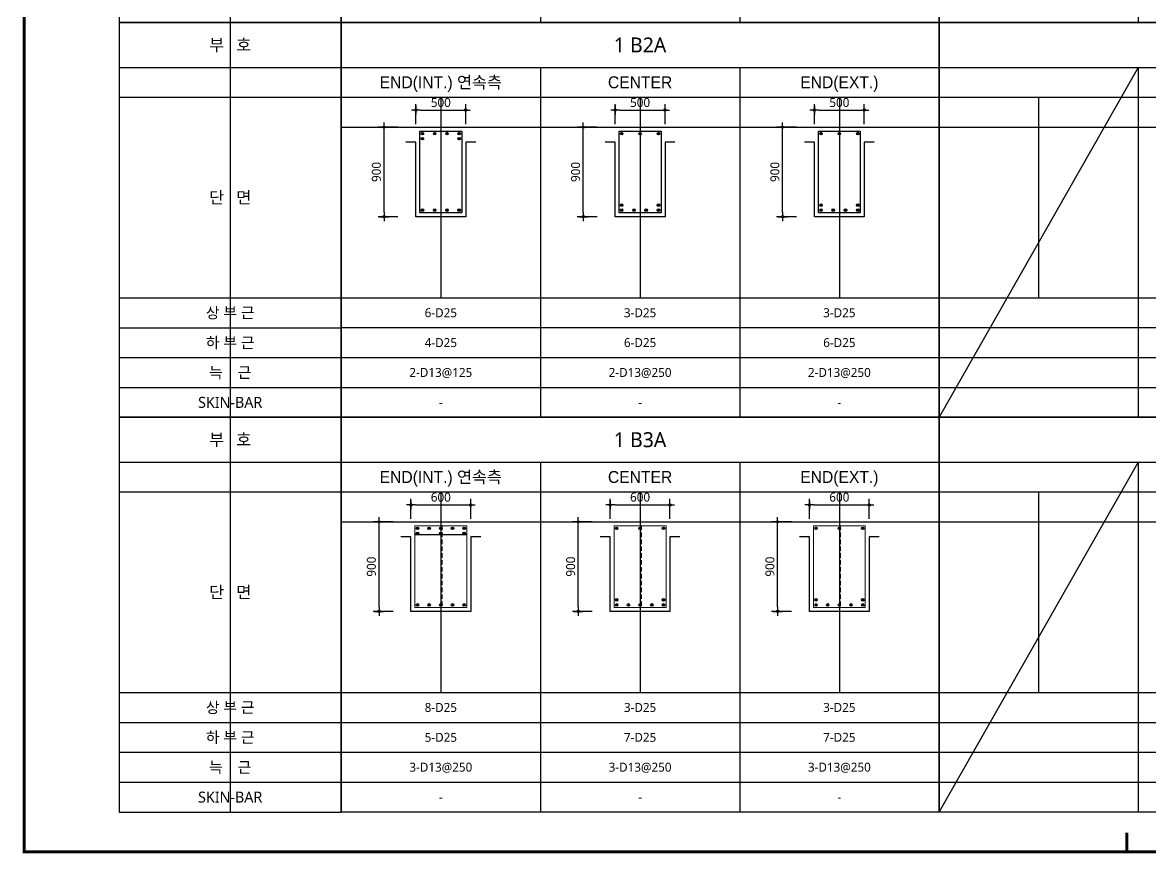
# Model space of a CAD drawing. Header units: millimetres. Extents: x 0 to 252030, y -124740 to 196020.
# Drawn here: x 25755 to 37075, y 107265 to 115610 of the extents above; entities that cross this region are included whole.
import ezdxf
from ezdxf.enums import TextEntityAlignment as Align

# ---------------------------------------------------------------- set-up
doc = ezdxf.new("R2010")
doc.units = ezdxf.units.MM
doc.header["$LTSCALE"] = 30
doc.linetypes.add('HID', pattern=[2.3, 1.5, -0.8])
doc.layers.get('DEFPOINTS').update_dxf_attribs({"color": 142})
for name, color, linetype in [('0-SEC1', 3, 'Continuous'), ('CON', 2, 'Continuous'), ('DIM', 7, 'Continuous'), ('ETC', 7, 'Continuous'), ('S-철근', 3, 'Continuous'), ('SHEET', 7, 'Continuous'), ('TXT', 3, 'Continuous'), ('XR-FORM_(도룡동)$0$Sheet', 7, 'Continuous')]:
    doc.layers.add(name, color=color, linetype=linetype)
doc.layers.add('Stirrup', color=1, linetype='Continuous', lineweight=0)
doc.layers.add('TieBar', color=7, linetype='HID', lineweight=0)
doc.styles.get("Standard").update_dxf_attribs({"font": 'malgun.ttf'})
doc.styles.add('돋움', font='Dotum.ttf')
doc.styles.add('맑은 고딕', font='malgun.ttf')
doc.dimstyles.new('30NDIM', dxfattribs={"dimscale": 50, "dimtxt": 3, "dimasz": 1.5, "dimexe": 2, "dimexo": 6, "dimgap": 1, "dimtad": 1, "dimdec": 0, "dimrnd": 0.25, "dimzin": 0, "dimdsep": 46, "dimtxsty": 'Standard', "dimblk": 'Z_DOT', "dimcen": 5, "dimclrd": 256, "dimclre": 256, "dimclrt": 3, "dimadec": 0, "dimazin": 0, "dimtm": 1e-09, "dimtfac": 1, "dimtdec": 0, "dimtix": 1, "dimtmove": 2, "dimatfit": 1, "dimldrblk": 'Z_DOT', "dimfxl": 1, "dimtolj": 1, "dimtzin": 0, "dimarcsym": 0})

# ---------------------------------------------------------------- blocks, each defined once
blk = doc.blocks.new('XR-FORM_(도룡동)$0$S')
at = {"layer": 'XR-FORM_(도룡동)$0$Sheet', "const_width": 100}
blk.add_lwpolyline([(1850, 57950), (82250, 57950), (82250, 1200), (1850, 1200)], close=True, dxfattribs=at)
at = {"layer": 'XR-FORM_(도룡동)$0$Sheet', "linetype": 'Continuous', "const_width": 100}
blk.add_lwpolyline([(38745, 1846), (38745, 1200)], dxfattribs=at)
blk = doc.blocks.new('XR-FORM_(도룡동)', base_point=(101.33, -56114.51))
at = {"xscale": 0.005, "yscale": 0.005, "zscale": 0.005}
blk.add_blockref('XR-FORM_(도룡동)$0$S', (-0.25, 0), dxfattribs=at)
blk = doc.blocks.new('*U160')
at = {"layer": 'DEFPOINTS'}
for p, q in [((-1114, 5286), (-1114, 1321)), ((-2229, 4536), (0, 4536))]:
    blk.add_line(p, q, dxfattribs=at)
at = {"layer": 'SHEET'}
blk.add_line((-2229, 4836), (0, 4836), dxfattribs=at)
at = {"layer": 'SHEET', "color": 6}
for p, q in [((-2229, 2521), (0, 2521)), ((-2229, 2221), (0, 2221)), ((-2229, 1921), (0, 1921)), ((-2229, 1621), (0, 1621))]:
    blk.add_line(p, q, dxfattribs=at)
at = {"layer": 'SHEET'}
blk.add_lwpolyline([(0, 5286), (-2229, 5286), (-2229, 1321), (0, 1321)], close=True, dxfattribs=at)
at = {"layer": 'TXT', "style": '맑은 고딕'}
for s, height, p in [('부   호', 120, (-1114, 5061)), ('단   면', 120, (-1114, 3529)), ('상 부 근', 110, (-1114, 2371)), ('하 부 근', 110, (-1114, 2071)), ('늑    근', 110, (-1114, 1771)), ('SKIN-BAR', 110, (-1114, 1471))]:
    blk.add_text(s, height=height, dxfattribs=at).set_placement(p, align=Align.MIDDLE_CENTER)
blk = doc.blocks.new('4등분')
at = {"layer": 'DEFPOINTS'}
for p, q in [((1000, 3214), (1000, 1200)), ((3000, 3214), (3000, 1200)), ((5000, 3214), (5000, 1200)), ((0, 2914), (6000, 2914))]:
    blk.add_line(p, q, dxfattribs=at)
at = {"layer": 'SHEET'}
blk.add_line((0, 3514), (6000, 3514), dxfattribs=at)
at = {"layer": 'SHEET', "color": 6}
for p, q in [((2000, 3514), (2000, 0)), ((4000, 3514), (4000, 0)), ((0, 3214), (6000, 3214)), ((0, 1200), (6000, 1200)), ((0, 900), (6000, 900)), ((0, 600), (6000, 600)), ((0, 300), (6000, 300))]:
    blk.add_line(p, q, dxfattribs=at)
at = {"layer": 'SHEET'}
blk.add_lwpolyline([(6000, 3964), (0, 3964), (0, 0), (6000, 0)], close=True, dxfattribs=at)
blk = doc.blocks.new('Z_DOT')
at = {"layer": 'DIM', "color": 0}
for p, q in [((-1, 0), (1, 0)), ((0, -1), (0, 1))]:
    blk.add_line(p, q, dxfattribs=at)
for radius in [0.25, 0.125]:
    blk.add_circle((0, 0), radius, dxfattribs=at)
blk = doc.blocks.new('*D463')
at = {"layer": 'DEFPOINTS', "color": 0, "transparency": 16777216}
for p in [(30203, 114731), (29703, 114410), (30203, 114410)]:
    blk.add_point(p, dxfattribs=at)
at = {"layer": 'DIM', "lineweight": -2, "transparency": 16777216}
for p, q in [((29703, 114590), (29703, 114791)), ((30203, 114590), (30203, 114791)), ((29748, 114731), (30158, 114731))]:
    blk.add_line(p, q, dxfattribs=at)
at = {"layer": 'DIM', "lineweight": -2, "transparency": 16777216, "xscale": 45, "yscale": 45, "zscale": 45, "rotation": 180}
blk.add_blockref('Z_DOT', (29703, 114731), dxfattribs=at)
at = {"layer": 'DIM', "lineweight": -2, "transparency": 16777216, "xscale": 45, "yscale": 45, "zscale": 45}
blk.add_blockref('Z_DOT', (30203, 114731), dxfattribs=at)
at = {"layer": 'DIM', "color": 3, "transparency": 16777216, "insert": (29953, 114807), "char_height": 90, "attachment_point": 5}
blk.add_mtext('\\A1;500', dxfattribs=at)
blk = doc.blocks.new('*D464')
at = {"layer": 'DEFPOINTS', "color": 0, "transparency": 16777216}
for p in [(29383, 114560), (29703, 114560), (29703, 113660)]:
    blk.add_point(p, dxfattribs=at)
at = {"layer": 'DIM', "lineweight": -2, "transparency": 16777216}
for p, q in [((29523, 114560), (29323, 114560)), ((29383, 113705), (29383, 114515)), ((29523, 113660), (29323, 113660))]:
    blk.add_line(p, q, dxfattribs=at)
at = {"layer": 'DIM', "lineweight": -2, "transparency": 16777216, "xscale": 45, "yscale": 45, "zscale": 45}
for p, rotation in [((29383, 114560), 90), ((29383, 113660), 270)]:
    blk.add_blockref('Z_DOT', p, dxfattribs=dict(at, rotation=rotation))
at = {"layer": 'DIM', "color": 3, "transparency": 16777216, "insert": (29306, 114110), "char_height": 90, "attachment_point": 5, "rotation": 90}
blk.add_mtext('\\A1;900', dxfattribs=at)
blk = doc.blocks.new('*D465')
at = {"layer": 'DEFPOINTS', "color": 0, "transparency": 16777216}
for p in [(32203, 114731), (31703, 114410), (32203, 114410)]:
    blk.add_point(p, dxfattribs=at)
at = {"layer": 'DIM', "lineweight": -2, "transparency": 16777216}
for p, q in [((31703, 114590), (31703, 114791)), ((32203, 114590), (32203, 114791)), ((31748, 114731), (32158, 114731))]:
    blk.add_line(p, q, dxfattribs=at)
at = {"layer": 'DIM', "lineweight": -2, "transparency": 16777216, "xscale": 45, "yscale": 45, "zscale": 45, "rotation": 180}
blk.add_blockref('Z_DOT', (31703, 114731), dxfattribs=at)
at = {"layer": 'DIM', "lineweight": -2, "transparency": 16777216, "xscale": 45, "yscale": 45, "zscale": 45}
blk.add_blockref('Z_DOT', (32203, 114731), dxfattribs=at)
at = {"layer": 'DIM', "color": 3, "transparency": 16777216, "insert": (31953, 114807), "char_height": 90, "attachment_point": 5}
blk.add_mtext('\\A1;500', dxfattribs=at)
blk = doc.blocks.new('*D466')
at = {"layer": 'DEFPOINTS', "color": 0, "transparency": 16777216}
for p in [(31383, 114560), (31703, 114560), (31703, 113660)]:
    blk.add_point(p, dxfattribs=at)
at = {"layer": 'DIM', "lineweight": -2, "transparency": 16777216}
for p, q in [((31523, 114560), (31323, 114560)), ((31383, 113705), (31383, 114515)), ((31523, 113660), (31323, 113660))]:
    blk.add_line(p, q, dxfattribs=at)
at = {"layer": 'DIM', "lineweight": -2, "transparency": 16777216, "xscale": 45, "yscale": 45, "zscale": 45}
for p, rotation in [((31383, 114560), 90), ((31383, 113660), 270)]:
    blk.add_blockref('Z_DOT', p, dxfattribs=dict(at, rotation=rotation))
at = {"layer": 'DIM', "color": 3, "transparency": 16777216, "insert": (31306, 114110), "char_height": 90, "attachment_point": 5, "rotation": 90}
blk.add_mtext('\\A1;900', dxfattribs=at)
blk = doc.blocks.new('*D467')
at = {"layer": 'DEFPOINTS', "color": 0, "transparency": 16777216}
for p in [(34203, 114731), (33703, 114410), (34203, 114410)]:
    blk.add_point(p, dxfattribs=at)
at = {"layer": 'DIM', "lineweight": -2, "transparency": 16777216}
for p, q in [((33703, 114590), (33703, 114791)), ((34203, 114590), (34203, 114791)), ((33748, 114731), (34158, 114731))]:
    blk.add_line(p, q, dxfattribs=at)
at = {"layer": 'DIM', "lineweight": -2, "transparency": 16777216, "xscale": 45, "yscale": 45, "zscale": 45, "rotation": 180}
blk.add_blockref('Z_DOT', (33703, 114731), dxfattribs=at)
at = {"layer": 'DIM', "lineweight": -2, "transparency": 16777216, "xscale": 45, "yscale": 45, "zscale": 45}
blk.add_blockref('Z_DOT', (34203, 114731), dxfattribs=at)
at = {"layer": 'DIM', "color": 3, "transparency": 16777216, "insert": (33953, 114807), "char_height": 90, "attachment_point": 5}
blk.add_mtext('\\A1;500', dxfattribs=at)
blk = doc.blocks.new('*D468')
at = {"layer": 'DEFPOINTS', "color": 0, "transparency": 16777216}
for p in [(33383, 114560), (33703, 114560), (33703, 113660)]:
    blk.add_point(p, dxfattribs=at)
at = {"layer": 'DIM', "lineweight": -2, "transparency": 16777216}
for p, q in [((33523, 114560), (33323, 114560)), ((33383, 113705), (33383, 114515)), ((33523, 113660), (33323, 113660))]:
    blk.add_line(p, q, dxfattribs=at)
at = {"layer": 'DIM', "lineweight": -2, "transparency": 16777216, "xscale": 45, "yscale": 45, "zscale": 45}
for p, rotation in [((33383, 114560), 90), ((33383, 113660), 270)]:
    blk.add_blockref('Z_DOT', p, dxfattribs=dict(at, rotation=rotation))
at = {"layer": 'DIM', "color": 3, "transparency": 16777216, "insert": (33306, 114110), "char_height": 90, "attachment_point": 5, "rotation": 90}
blk.add_mtext('\\A1;900', dxfattribs=at)
blk = doc.blocks.new('*D475')
at = {"layer": 'DEFPOINTS', "color": 0, "transparency": 16777216}
for p in [(30253, 110766), (29653, 110446), (30253, 110446)]:
    blk.add_point(p, dxfattribs=at)
at = {"layer": 'DIM', "lineweight": -2, "transparency": 16777216}
for p, q in [((29653, 110626), (29653, 110826)), ((30253, 110626), (30253, 110826)), ((29698, 110766), (30208, 110766))]:
    blk.add_line(p, q, dxfattribs=at)
at = {"layer": 'DIM', "lineweight": -2, "transparency": 16777216, "xscale": 45, "yscale": 45, "zscale": 45, "rotation": 180}
blk.add_blockref('Z_DOT', (29653, 110766), dxfattribs=at)
at = {"layer": 'DIM', "lineweight": -2, "transparency": 16777216, "xscale": 45, "yscale": 45, "zscale": 45}
blk.add_blockref('Z_DOT', (30253, 110766), dxfattribs=at)
at = {"layer": 'DIM', "color": 3, "transparency": 16777216, "insert": (29953, 110843), "char_height": 90, "attachment_point": 5}
blk.add_mtext('\\A1;600', dxfattribs=at)
blk = doc.blocks.new('*D476')
at = {"layer": 'DEFPOINTS', "color": 0, "transparency": 16777216}
for p in [(29333, 110596), (29653, 110596), (29653, 109696)]:
    blk.add_point(p, dxfattribs=at)
at = {"layer": 'DIM', "lineweight": -2, "transparency": 16777216}
for p, q in [((29473, 110596), (29273, 110596)), ((29333, 109741), (29333, 110551)), ((29473, 109696), (29273, 109696))]:
    blk.add_line(p, q, dxfattribs=at)
at = {"layer": 'DIM', "lineweight": -2, "transparency": 16777216, "xscale": 45, "yscale": 45, "zscale": 45}
for p, rotation in [((29333, 110596), 90), ((29333, 109696), 270)]:
    blk.add_blockref('Z_DOT', p, dxfattribs=dict(at, rotation=rotation))
at = {"layer": 'DIM', "color": 3, "transparency": 16777216, "insert": (29256, 110146), "char_height": 90, "attachment_point": 5, "rotation": 90}
blk.add_mtext('\\A1;900', dxfattribs=at)
blk = doc.blocks.new('*D477')
at = {"layer": 'DEFPOINTS', "color": 0, "transparency": 16777216}
for p in [(32253, 110766), (31653, 110446), (32253, 110446)]:
    blk.add_point(p, dxfattribs=at)
at = {"layer": 'DIM', "lineweight": -2, "transparency": 16777216}
for p, q in [((31653, 110626), (31653, 110826)), ((32253, 110626), (32253, 110826)), ((31698, 110766), (32208, 110766))]:
    blk.add_line(p, q, dxfattribs=at)
at = {"layer": 'DIM', "lineweight": -2, "transparency": 16777216, "xscale": 45, "yscale": 45, "zscale": 45, "rotation": 180}
blk.add_blockref('Z_DOT', (31653, 110766), dxfattribs=at)
at = {"layer": 'DIM', "lineweight": -2, "transparency": 16777216, "xscale": 45, "yscale": 45, "zscale": 45}
blk.add_blockref('Z_DOT', (32253, 110766), dxfattribs=at)
at = {"layer": 'DIM', "color": 3, "transparency": 16777216, "insert": (31953, 110843), "char_height": 90, "attachment_point": 5}
blk.add_mtext('\\A1;600', dxfattribs=at)
blk = doc.blocks.new('*D478')
at = {"layer": 'DEFPOINTS', "color": 0, "transparency": 16777216}
for p in [(31333, 110596), (31653, 110596), (31653, 109696)]:
    blk.add_point(p, dxfattribs=at)
at = {"layer": 'DIM', "lineweight": -2, "transparency": 16777216}
for p, q in [((31473, 110596), (31273, 110596)), ((31333, 109741), (31333, 110551)), ((31473, 109696), (31273, 109696))]:
    blk.add_line(p, q, dxfattribs=at)
at = {"layer": 'DIM', "lineweight": -2, "transparency": 16777216, "xscale": 45, "yscale": 45, "zscale": 45}
for p, rotation in [((31333, 110596), 90), ((31333, 109696), 270)]:
    blk.add_blockref('Z_DOT', p, dxfattribs=dict(at, rotation=rotation))
at = {"layer": 'DIM', "color": 3, "transparency": 16777216, "insert": (31256, 110146), "char_height": 90, "attachment_point": 5, "rotation": 90}
blk.add_mtext('\\A1;900', dxfattribs=at)
blk = doc.blocks.new('*D479')
at = {"layer": 'DEFPOINTS', "color": 0, "transparency": 16777216}
for p in [(34253, 110766), (33653, 110446), (34253, 110446)]:
    blk.add_point(p, dxfattribs=at)
at = {"layer": 'DIM', "lineweight": -2, "transparency": 16777216}
for p, q in [((33653, 110626), (33653, 110826)), ((34253, 110626), (34253, 110826)), ((33698, 110766), (34208, 110766))]:
    blk.add_line(p, q, dxfattribs=at)
at = {"layer": 'DIM', "lineweight": -2, "transparency": 16777216, "xscale": 45, "yscale": 45, "zscale": 45, "rotation": 180}
blk.add_blockref('Z_DOT', (33653, 110766), dxfattribs=at)
at = {"layer": 'DIM', "lineweight": -2, "transparency": 16777216, "xscale": 45, "yscale": 45, "zscale": 45}
blk.add_blockref('Z_DOT', (34253, 110766), dxfattribs=at)
at = {"layer": 'DIM', "color": 3, "transparency": 16777216, "insert": (33953, 110843), "char_height": 90, "attachment_point": 5}
blk.add_mtext('\\A1;600', dxfattribs=at)
blk = doc.blocks.new('*D480')
at = {"layer": 'DEFPOINTS', "color": 0, "transparency": 16777216}
for p in [(33333, 110596), (33653, 110596), (33653, 109696)]:
    blk.add_point(p, dxfattribs=at)
at = {"layer": 'DIM', "lineweight": -2, "transparency": 16777216}
for p, q in [((33473, 110596), (33273, 110596)), ((33333, 109741), (33333, 110551)), ((33473, 109696), (33273, 109696))]:
    blk.add_line(p, q, dxfattribs=at)
at = {"layer": 'DIM', "lineweight": -2, "transparency": 16777216, "xscale": 45, "yscale": 45, "zscale": 45}
for p, rotation in [((33333, 110596), 90), ((33333, 109696), 270)]:
    blk.add_blockref('Z_DOT', p, dxfattribs=dict(at, rotation=rotation))
at = {"layer": 'DIM', "color": 3, "transparency": 16777216, "insert": (33256, 110146), "char_height": 90, "attachment_point": 5, "rotation": 90}
blk.add_mtext('\\A1;900', dxfattribs=at)

msp = doc.modelspace()

# ---------------------------------------------------------------- hatches: boundary and pattern name
at = {"layer": 'S-철근'}
h = msp.add_hatch(color=256, dxfattribs=at)
edge = h.paths.add_edge_path()
edge.add_arc((29768.40013, 114495.09992), 12.7, 0, 180)
edge.add_arc((29768.40013, 114495.09992), 12.7, 180, 360)
h = msp.add_hatch(color=256, dxfattribs=at)
edge = h.paths.add_edge_path()
edge.add_arc((29768.40013, 114444.29992), 12.7, 0, 180)
edge.add_arc((29768.40013, 114444.29992), 12.7, 180, 360)
h = msp.add_hatch(color=256, dxfattribs=at)
edge = h.paths.add_edge_path()
edge.add_arc((29891.4668, 114495.09992), 12.7, 0, 180)
edge.add_arc((29891.4668, 114495.09992), 12.7, 180, 360)
h = msp.add_hatch(color=256, dxfattribs=at)
edge = h.paths.add_edge_path()
edge.add_arc((30014.53347, 114495.09992), 12.7, 0, 180)
edge.add_arc((30014.53347, 114495.09992), 12.7, 180, 360)
h = msp.add_hatch(color=256, dxfattribs=at)
edge = h.paths.add_edge_path()
edge.add_arc((30137.60013, 114495.09992), 12.7, 0, 180)
edge.add_arc((30137.60013, 114495.09992), 12.7, 180, 360)
h = msp.add_hatch(color=256, dxfattribs=at)
edge = h.paths.add_edge_path()
edge.add_arc((30137.60013, 114444.29992), 12.7, 0, 180)
edge.add_arc((30137.60013, 114444.29992), 12.7, 180, 360)
h = msp.add_hatch(color=256, dxfattribs=at)
edge = h.paths.add_edge_path()
edge.add_arc((31768.40013, 114495.09992), 12.7, 0, 180)
edge.add_arc((31768.40013, 114495.09992), 12.7, 180, 360)
h = msp.add_hatch(color=256, dxfattribs=at)
edge = h.paths.add_edge_path()
edge.add_arc((31953.00013, 114495.09992), 12.7, 0, 180)
edge.add_arc((31953.00013, 114495.09992), 12.7, 180, 360)
h = msp.add_hatch(color=256, dxfattribs=at)
edge = h.paths.add_edge_path()
edge.add_arc((32137.60013, 114495.09992), 12.7, 0, 180)
edge.add_arc((32137.60013, 114495.09992), 12.7, 180, 360)
h = msp.add_hatch(color=256, dxfattribs=at)
edge = h.paths.add_edge_path()
edge.add_arc((33768.40013, 114495.09992), 12.7, 0, 180)
edge.add_arc((33768.40013, 114495.09992), 12.7, 180, 360)
h = msp.add_hatch(color=256, dxfattribs=at)
edge = h.paths.add_edge_path()
edge.add_arc((33953.00013, 114495.09992), 12.7, 0, 180)
edge.add_arc((33953.00013, 114495.09992), 12.7, 180, 360)
h = msp.add_hatch(color=256, dxfattribs=at)
edge = h.paths.add_edge_path()
edge.add_arc((34137.60013, 114495.09992), 12.7, 0, 180)
edge.add_arc((34137.60013, 114495.09992), 12.7, 180, 360)
h = msp.add_hatch(color=256, dxfattribs=at)
edge = h.paths.add_edge_path()
edge.add_arc((31768.40013, 113776.69992), 12.7, 0, 180)
edge.add_arc((31768.40013, 113776.69992), 12.7, 180, 360)
h = msp.add_hatch(color=256, dxfattribs=at)
edge = h.paths.add_edge_path()
edge.add_arc((32137.60013, 113776.69992), 12.7, 0, 180)
edge.add_arc((32137.60013, 113776.69992), 12.7, 180, 360)
h = msp.add_hatch(color=256, dxfattribs=at)
edge = h.paths.add_edge_path()
edge.add_arc((33768.40013, 113776.69992), 12.7, 0, 180)
edge.add_arc((33768.40013, 113776.69992), 12.7, 180, 360)
h = msp.add_hatch(color=256, dxfattribs=at)
edge = h.paths.add_edge_path()
edge.add_arc((34137.60013, 113776.69992), 12.7, 0, 180)
edge.add_arc((34137.60013, 113776.69992), 12.7, 180, 360)
h = msp.add_hatch(color=256, dxfattribs=at)
edge = h.paths.add_edge_path()
edge.add_arc((29768.40013, 113725.89992), 12.7, 0, 180)
edge.add_arc((29768.40013, 113725.89992), 12.7, 180, 360)
h = msp.add_hatch(color=256, dxfattribs=at)
edge = h.paths.add_edge_path()
edge.add_arc((29891.4668, 113725.89992), 12.7, 0, 180)
edge.add_arc((29891.4668, 113725.89992), 12.7, 180, 360)
h = msp.add_hatch(color=256, dxfattribs=at)
edge = h.paths.add_edge_path()
edge.add_arc((30014.53347, 113725.89992), 12.7, 0, 180)
edge.add_arc((30014.53347, 113725.89992), 12.7, 180, 360)
h = msp.add_hatch(color=256, dxfattribs=at)
edge = h.paths.add_edge_path()
edge.add_arc((30137.60013, 113725.89992), 12.7, 0, 180)
edge.add_arc((30137.60013, 113725.89992), 12.7, 180, 360)
h = msp.add_hatch(color=256, dxfattribs=at)
edge = h.paths.add_edge_path()
edge.add_arc((31768.40013, 113725.89992), 12.7, 0, 180)
edge.add_arc((31768.40013, 113725.89992), 12.7, 180, 360)
h = msp.add_hatch(color=256, dxfattribs=at)
edge = h.paths.add_edge_path()
edge.add_arc((31891.4668, 113725.89992), 12.7, 0, 180)
edge.add_arc((31891.4668, 113725.89992), 12.7, 180, 360)
h = msp.add_hatch(color=256, dxfattribs=at)
edge = h.paths.add_edge_path()
edge.add_arc((32014.53347, 113725.89992), 12.7, 0, 180)
edge.add_arc((32014.53347, 113725.89992), 12.7, 180, 360)
h = msp.add_hatch(color=256, dxfattribs=at)
edge = h.paths.add_edge_path()
edge.add_arc((32137.60013, 113725.89992), 12.7, 0, 180)
edge.add_arc((32137.60013, 113725.89992), 12.7, 180, 360)
h = msp.add_hatch(color=256, dxfattribs=at)
edge = h.paths.add_edge_path()
edge.add_arc((33768.40013, 113725.89992), 12.7, 0, 180)
edge.add_arc((33768.40013, 113725.89992), 12.7, 180, 360)
h = msp.add_hatch(color=256, dxfattribs=at)
edge = h.paths.add_edge_path()
edge.add_arc((33891.4668, 113725.89992), 12.7, 0, 180)
edge.add_arc((33891.4668, 113725.89992), 12.7, 180, 360)
h = msp.add_hatch(color=256, dxfattribs=at)
edge = h.paths.add_edge_path()
edge.add_arc((34014.53347, 113725.89992), 12.7, 0, 180)
edge.add_arc((34014.53347, 113725.89992), 12.7, 180, 360)
h = msp.add_hatch(color=256, dxfattribs=at)
edge = h.paths.add_edge_path()
edge.add_arc((34137.60013, 113725.89992), 12.7, 0, 180)
edge.add_arc((34137.60013, 113725.89992), 12.7, 180, 360)
h = msp.add_hatch(color=256, dxfattribs=at)
edge = h.paths.add_edge_path()
edge.add_arc((29718.40013, 110530.59992), 12.7, 0, 180)
edge.add_arc((29718.40013, 110530.59992), 12.7, 180, 360)
h = msp.add_hatch(color=256, dxfattribs=at)
edge = h.paths.add_edge_path()
edge.add_arc((29718.40013, 110479.79992), 12.7, 0, 180)
edge.add_arc((29718.40013, 110479.79992), 12.7, 180, 360)
h = msp.add_hatch(color=256, dxfattribs=at)
edge = h.paths.add_edge_path()
edge.add_arc((29835.70013, 110530.59992), 12.7, 0, 180)
edge.add_arc((29835.70013, 110530.59992), 12.7, 180, 360)
h = msp.add_hatch(color=256, dxfattribs=at)
edge = h.paths.add_edge_path()
edge.add_arc((29953.00013, 110530.59992), 12.7, 0, 180)
edge.add_arc((29953.00013, 110530.59992), 12.7, 180, 360)
h = msp.add_hatch(color=256, dxfattribs=at)
edge = h.paths.add_edge_path()
edge.add_arc((29953.00013, 110479.79992), 12.7, 0, 180)
edge.add_arc((29953.00013, 110479.79992), 12.7, 180, 360)
h = msp.add_hatch(color=256, dxfattribs=at)
edge = h.paths.add_edge_path()
edge.add_arc((30070.30013, 110530.59992), 12.7, 0, 180)
edge.add_arc((30070.30013, 110530.59992), 12.7, 180, 360)
h = msp.add_hatch(color=256, dxfattribs=at)
edge = h.paths.add_edge_path()
edge.add_arc((30187.60013, 110530.59992), 12.7, 0, 180)
edge.add_arc((30187.60013, 110530.59992), 12.7, 180, 360)
h = msp.add_hatch(color=256, dxfattribs=at)
edge = h.paths.add_edge_path()
edge.add_arc((30187.60013, 110479.79992), 12.7, 0, 180)
edge.add_arc((30187.60013, 110479.79992), 12.7, 180, 360)
h = msp.add_hatch(color=256, dxfattribs=at)
edge = h.paths.add_edge_path()
edge.add_arc((31718.40013, 110530.59992), 12.7, 0, 180)
edge.add_arc((31718.40013, 110530.59992), 12.7, 180, 360)
h = msp.add_hatch(color=256, dxfattribs=at)
edge = h.paths.add_edge_path()
edge.add_arc((31953.00013, 110530.59992), 12.7, 0, 180)
edge.add_arc((31953.00013, 110530.59992), 12.7, 180, 360)
h = msp.add_hatch(color=256, dxfattribs=at)
edge = h.paths.add_edge_path()
edge.add_arc((32187.60013, 110530.59992), 12.7, 0, 180)
edge.add_arc((32187.60013, 110530.59992), 12.7, 180, 360)
h = msp.add_hatch(color=256, dxfattribs=at)
edge = h.paths.add_edge_path()
edge.add_arc((33718.40013, 110530.59992), 12.7, 0, 180)
edge.add_arc((33718.40013, 110530.59992), 12.7, 180, 360)
h = msp.add_hatch(color=256, dxfattribs=at)
edge = h.paths.add_edge_path()
edge.add_arc((33953.00013, 110530.59992), 12.7, 0, 180)
edge.add_arc((33953.00013, 110530.59992), 12.7, 180, 360)
h = msp.add_hatch(color=256, dxfattribs=at)
edge = h.paths.add_edge_path()
edge.add_arc((34187.60013, 110530.59992), 12.7, 0, 180)
edge.add_arc((34187.60013, 110530.59992), 12.7, 180, 360)
h = msp.add_hatch(color=256, dxfattribs=at)
edge = h.paths.add_edge_path()
edge.add_arc((31718.40013, 109812.19992), 12.7, 0, 180)
edge.add_arc((31718.40013, 109812.19992), 12.7, 180, 360)
h = msp.add_hatch(color=256, dxfattribs=at)
edge = h.paths.add_edge_path()
edge.add_arc((32187.60013, 109812.19992), 12.7, 0, 180)
edge.add_arc((32187.60013, 109812.19992), 12.7, 180, 360)
h = msp.add_hatch(color=256, dxfattribs=at)
edge = h.paths.add_edge_path()
edge.add_arc((33718.40013, 109812.19992), 12.7, 0, 180)
edge.add_arc((33718.40013, 109812.19992), 12.7, 180, 360)
h = msp.add_hatch(color=256, dxfattribs=at)
edge = h.paths.add_edge_path()
edge.add_arc((34187.60013, 109812.19992), 12.7, 0, 180)
edge.add_arc((34187.60013, 109812.19992), 12.7, 180, 360)
h = msp.add_hatch(color=256, dxfattribs=at)
edge = h.paths.add_edge_path()
edge.add_arc((29718.40013, 109761.39992), 12.7, 0, 180)
edge.add_arc((29718.40013, 109761.39992), 12.7, 180, 360)
h = msp.add_hatch(color=256, dxfattribs=at)
edge = h.paths.add_edge_path()
edge.add_arc((29835.70013, 109761.39992), 12.7, 0, 180)
edge.add_arc((29835.70013, 109761.39992), 12.7, 180, 360)
h = msp.add_hatch(color=256, dxfattribs=at)
edge = h.paths.add_edge_path()
edge.add_arc((29953.00013, 109761.39992), 12.7, 0, 180)
edge.add_arc((29953.00013, 109761.39992), 12.7, 180, 360)
h = msp.add_hatch(color=256, dxfattribs=at)
edge = h.paths.add_edge_path()
edge.add_arc((30070.30013, 109761.39992), 12.7, 0, 180)
edge.add_arc((30070.30013, 109761.39992), 12.7, 180, 360)
h = msp.add_hatch(color=256, dxfattribs=at)
edge = h.paths.add_edge_path()
edge.add_arc((30187.60013, 109761.39992), 12.7, 0, 180)
edge.add_arc((30187.60013, 109761.39992), 12.7, 180, 360)
h = msp.add_hatch(color=256, dxfattribs=at)
edge = h.paths.add_edge_path()
edge.add_arc((31718.40013, 109761.39992), 12.7, 0, 180)
edge.add_arc((31718.40013, 109761.39992), 12.7, 180, 360)
h = msp.add_hatch(color=256, dxfattribs=at)
edge = h.paths.add_edge_path()
edge.add_arc((31835.70013, 109761.39992), 12.7, 0, 180)
edge.add_arc((31835.70013, 109761.39992), 12.7, 180, 360)
h = msp.add_hatch(color=256, dxfattribs=at)
edge = h.paths.add_edge_path()
edge.add_arc((31953.00013, 109761.39992), 12.7, 0, 180)
edge.add_arc((31953.00013, 109761.39992), 12.7, 180, 360)
h = msp.add_hatch(color=256, dxfattribs=at)
edge = h.paths.add_edge_path()
edge.add_arc((32070.30013, 109761.39992), 12.7, 0, 180)
edge.add_arc((32070.30013, 109761.39992), 12.7, 180, 360)
h = msp.add_hatch(color=256, dxfattribs=at)
edge = h.paths.add_edge_path()
edge.add_arc((32187.60013, 109761.39992), 12.7, 0, 180)
edge.add_arc((32187.60013, 109761.39992), 12.7, 180, 360)
h = msp.add_hatch(color=256, dxfattribs=at)
edge = h.paths.add_edge_path()
edge.add_arc((33718.40013, 109761.39992), 12.7, 0, 180)
edge.add_arc((33718.40013, 109761.39992), 12.7, 180, 360)
h = msp.add_hatch(color=256, dxfattribs=at)
edge = h.paths.add_edge_path()
edge.add_arc((33835.70013, 109761.39992), 12.7, 0, 180)
edge.add_arc((33835.70013, 109761.39992), 12.7, 180, 360)
h = msp.add_hatch(color=256, dxfattribs=at)
edge = h.paths.add_edge_path()
edge.add_arc((33953.00013, 109761.39992), 12.7, 0, 180)
edge.add_arc((33953.00013, 109761.39992), 12.7, 180, 360)
h = msp.add_hatch(color=256, dxfattribs=at)
edge = h.paths.add_edge_path()
edge.add_arc((34070.30013, 109761.39992), 12.7, 0, 180)
edge.add_arc((34070.30013, 109761.39992), 12.7, 180, 360)
h = msp.add_hatch(color=256, dxfattribs=at)
edge = h.paths.add_edge_path()
edge.add_arc((34187.60013, 109761.39992), 12.7, 0, 180)
edge.add_arc((34187.60013, 109761.39992), 12.7, 180, 360)

# ---------------------------------------------------------------- linework, layer by layer
at = {"layer": 'CON', "color": 8}
for p, q in [((29603.00013, 114560.49992), (30303.00013, 114560.49992)), ((31603.00013, 114560.49992), (32303.00013, 114560.49992)), ((33603.00013, 114560.49992), (34303.00013, 114560.49992)), ((29553.00013, 110595.99992), (30353.00013, 110595.99992)), ((31553.00013, 110595.99992), (32353.00013, 110595.99992)), ((33553.00013, 110595.99992), (34353.00013, 110595.99992))]:
    msp.add_line(p, q, dxfattribs=at)
for points in [[(30303.00013, 114410.49992), (30203.00013, 114410.49992), (30203.00013, 113660.49992), (29703.00013, 113660.49992), (29703.00013, 114410.49992), (29603.00013, 114410.49992)], [(32303.00013, 114410.49992), (32203.00013, 114410.49992), (32203.00013, 113660.49992), (31703.00013, 113660.49992), (31703.00013, 114410.49992), (31603.00013, 114410.49992)], [(34303.00013, 114410.49992), (34203.00013, 114410.49992), (34203.00013, 113660.49992), (33703.00013, 113660.49992), (33703.00013, 114410.49992), (33603.00013, 114410.49992)], [(30353.00013, 110445.99992), (30253.00013, 110445.99992), (30253.00013, 109695.99992), (29653.00013, 109695.99992), (29653.00013, 110445.99992), (29553.00013, 110445.99992)], [(32353.00013, 110445.99992), (32253.00013, 110445.99992), (32253.00013, 109695.99992), (31653.00013, 109695.99992), (31653.00013, 110445.99992), (31553.00013, 110445.99992)], [(34353.00013, 110445.99992), (34253.00013, 110445.99992), (34253.00013, 109695.99992), (33653.00013, 109695.99992), (33653.00013, 110445.99992), (33553.00013, 110445.99992)]]:
    msp.add_lwpolyline(points, dxfattribs=at)
at = {"layer": 'ETC', "color": 8}
msp.add_line((29693.00013, 110467.09992), (30213.00013, 110467.09992), dxfattribs=at)
at = {"layer": 'S-철근'}
for points in [[(29743.00013, 113700.49992), (29743.00013, 114520.49992), (30163.00013, 114520.49992), (30163.00013, 113700.49992), (29743.00013, 113700.49992)], [(31743.00013, 113700.49992), (31743.00013, 114520.49992), (32163.00013, 114520.49992), (32163.00013, 113700.49992), (31743.00013, 113700.49992)], [(33743.00013, 113700.49992), (33743.00013, 114520.49992), (34163.00013, 114520.49992), (34163.00013, 113700.49992), (33743.00013, 113700.49992)]]:
    msp.add_lwpolyline(points, dxfattribs=at)
for centre in [(29768.40013, 114495.09992), (29768.40013, 114444.29992), (29891.4668, 114495.09992), (30014.53347, 114495.09992), (30137.60013, 114495.09992), (30137.60013, 114444.29992), (31768.40013, 114495.09992), (31953.00013, 114495.09992), (32137.60013, 114495.09992), (33768.40013, 114495.09992), (33953.00013, 114495.09992), (34137.60013, 114495.09992), (31768.40013, 113776.69992), (32137.60013, 113776.69992), (33768.40013, 113776.69992), (34137.60013, 113776.69992), (29768.40013, 113725.89992), (29891.4668, 113725.89992), (30014.53347, 113725.89992), (30137.60013, 113725.89992), (31768.40013, 113725.89992), (31891.4668, 113725.89992), (32014.53347, 113725.89992), (32137.60013, 113725.89992), (33768.40013, 113725.89992), (33891.4668, 113725.89992), (34014.53347, 113725.89992), (34137.60013, 113725.89992), (29718.40013, 110530.59992), (29718.40013, 110479.79992), (29835.70013, 110530.59992), (29953.00013, 110530.59992), (29953.00013, 110479.79992), (30070.30013, 110530.59992), (30187.60013, 110530.59992), (30187.60013, 110479.79992), (31718.40013, 110530.59992), (31953.00013, 110530.59992), (32187.60013, 110530.59992), (33718.40013, 110530.59992), (33953.00013, 110530.59992), (34187.60013, 110530.59992), (31718.40013, 109812.19992), (32187.60013, 109812.19992), (33718.40013, 109812.19992), (34187.60013, 109812.19992), (29718.40013, 109761.39992), (29835.70013, 109761.39992), (29953.00013, 109761.39992), (30070.30013, 109761.39992), (30187.60013, 109761.39992), (31718.40013, 109761.39992), (31835.70013, 109761.39992), (31953.00013, 109761.39992), (32070.30013, 109761.39992), (32187.60013, 109761.39992), (33718.40013, 109761.39992), (33835.70013, 109761.39992), (33953.00013, 109761.39992), (34070.30013, 109761.39992), (34187.60013, 109761.39992)]:
    msp.add_circle(centre, 12.7, dxfattribs=at)
at = {"layer": 'SHEET'}
for p, q in [((36953.00013, 115160.49992), (34953.00013, 111645.99992)), ((36953.00013, 111195.99992), (34953.00013, 107681.49992))]:
    msp.add_line(p, q, dxfattribs=at)
at = {"layer": 'Stirrup', "color": 3}
for points in [[(29693.00013, 109735.99992), (29693.00013, 110555.99992), (30213.00013, 110555.99992), (30213.00013, 109735.99992), (29693.00013, 109735.99992)], [(31693.00013, 109735.99992), (31693.00013, 110555.99992), (32213.00013, 110555.99992), (32213.00013, 109735.99992), (31693.00013, 109735.99992)], [(33693.00013, 109735.99992), (33693.00013, 110555.99992), (34213.00013, 110555.99992), (34213.00013, 109735.99992), (33693.00013, 109735.99992)]]:
    msp.add_lwpolyline(points, dxfattribs=at)
at = {"layer": 'TieBar'}
for p, q in [((29965.70013, 110555.99992), (29965.70013, 109735.99992)), ((31965.70013, 110555.99992), (31965.70013, 109735.99992)), ((33965.70013, 110555.99992), (33965.70013, 109735.99992))]:
    msp.add_line(p, q, dxfattribs=at)

# ---------------------------------------------------------------- block references
for name, p in [('*U160', (28953.00013, 114288.99992)), ('4등분', (28953.00013, 115610.49992)), ('4등분', (34953.00013, 115610.49992)), ('*U160', (28953.00013, 110324.49992)), ('4등분', (28953.00013, 111645.99992)), ('4등분', (34953.00013, 111645.99992)), ('*U160', (28953.00013, 106359.99992)), ('4등분', (28953.00013, 107681.49992)), ('4등분', (34953.00013, 107681.49992))]:
    msp.add_blockref(name, p)
at = {"layer": '0-SEC1', "xscale": 60, "yscale": 60, "zscale": 60}
msp.add_blockref('XR-FORM_(도룡동)', (31310.02429, -3259950.57868), dxfattribs=at)

# ---------------------------------------------------------------- texts
at = {"layer": 'TXT', "color": 2, "style": '맑은 고딕'}
for s, p in [('1 B2A', (31953.00013, 115385.49992)), ('1 B3A', (31953.00013, 111420.99992))]:
    msp.add_text(s, height=150, dxfattribs=at).set_placement(p, align=Align.MIDDLE_CENTER)
at = {"layer": 'TXT'}
for s, height, style, p in [('END(INT.) 연속측', 120, '돋움', (29953.00013, 115010.49992)), ('CENTER', 120, '돋움', (31953.00013, 115010.49992)), ('END(EXT.)', 120, '돋움', (33953.00013, 115010.49992)), ('6-D25', 90, '맑은 고딕', (29953.00013, 112695.99992)), ('3-D25', 90, '맑은 고딕', (31953.00013, 112695.99992)), ('3-D25', 90, '맑은 고딕', (33953.00013, 112695.99992)), ('4-D25', 90, '맑은 고딕', (29953.00013, 112395.99992)), ('6-D25', 90, '맑은 고딕', (31953.00013, 112395.99992)), ('6-D25', 90, '맑은 고딕', (33953.00013, 112395.99992)), ('2-D13@125', 90, '맑은 고딕', (29953.00013, 112095.99992)), ('2-D13@250', 90, '맑은 고딕', (31953.00013, 112095.99992)), ('2-D13@250', 90, '맑은 고딕', (33953.00013, 112095.99992)), ('-', 90, '맑은 고딕', (29953.00013, 111795.99992)), ('-', 90, '맑은 고딕', (31953.00013, 111795.99992)), ('-', 90, '맑은 고딕', (33953.00013, 111795.99992)), ('END(INT.) 연속측', 120, '돋움', (29953.00013, 111045.99992)), ('CENTER', 120, '돋움', (31953.00013, 111045.99992)), ('END(EXT.)', 120, '돋움', (33953.00013, 111045.99992)), ('8-D25', 90, '맑은 고딕', (29953.00013, 108731.49992)), ('3-D25', 90, '맑은 고딕', (31953.00013, 108731.49992)), ('3-D25', 90, '맑은 고딕', (33953.00013, 108731.49992)), ('5-D25', 90, '맑은 고딕', (29953.00013, 108431.49992)), ('7-D25', 90, '맑은 고딕', (31953.00013, 108431.49992)), ('7-D25', 90, '맑은 고딕', (33953.00013, 108431.49992)), ('3-D13@250', 90, '맑은 고딕', (29953.00013, 108131.49992)), ('3-D13@250', 90, '맑은 고딕', (31953.00013, 108131.49992)), ('3-D13@250', 90, '맑은 고딕', (33953.00013, 108131.49992)), ('-', 90, '맑은 고딕', (29953.00013, 107831.49992)), ('-', 90, '맑은 고딕', (31953.00013, 107831.49992)), ('-', 90, '맑은 고딕', (33953.00013, 107831.49992))]:
    msp.add_text(s, height=height, dxfattribs=dict(at, style=style)).set_placement(p, align=Align.MIDDLE_CENTER)

# ---------------------------------------------------------------- dimensions: what is measured, and where the dimension line sits
at = {"layer": 'DIM'}
for base, p1, p2, picture, middle in [((30203.00013, 114730.65148), (29703.00013, 114410.49992), (30203.00013, 114410.49992), '*D463', (29953.00013, 114807.14945)), ((32203.00013, 114730.65148), (31703.00013, 114410.49992), (32203.00013, 114410.49992), '*D465', (31953.00013, 114807.14945)), ((34203.00013, 114730.65148), (33703.00013, 114410.49992), (34203.00013, 114410.49992), '*D467', (33953.00013, 114807.14945)), ((30253.00013, 110766.15148), (29653.00013, 110445.99992), (30253.00013, 110445.99992), '*D475', (29953.00013, 110842.64945)), ((32253.00013, 110766.15148), (31653.00013, 110445.99992), (32253.00013, 110445.99992), '*D477', (31953.00013, 110842.64945)), ((34253.00013, 110766.15148), (33653.00013, 110445.99992), (34253.00013, 110445.99992), '*D479', (33953.00013, 110842.64945))]:
    dim = msp.add_linear_dim(base=base, p1=p1, p2=p2, dimstyle='30NDIM', override={"dimscale": 30, "dimtxsty": 'Standard'}, dxfattribs=at)
    dim.commit()
    dim.dimension.update_dxf_attribs({"geometry": picture, "text_midpoint": middle})
for base, p1, p2, picture, middle in [((29382.84857, 114560.49992), (29703.00013, 113660.49992), (29703.00013, 114560.49992), '*D464', (29306.3506, 114110.49992)), ((31382.84857, 114560.49992), (31703.00013, 113660.49992), (31703.00013, 114560.49992), '*D466', (31306.3506, 114110.49992)), ((33382.84857, 114560.49992), (33703.00013, 113660.49992), (33703.00013, 114560.49992), '*D468', (33306.3506, 114110.49992)), ((29332.84857, 110595.99992), (29653.00013, 109695.99992), (29653.00013, 110595.99992), '*D476', (29256.3506, 110145.99992)), ((31332.84857, 110595.99992), (31653.00013, 109695.99992), (31653.00013, 110595.99992), '*D478', (31256.3506, 110145.99992)), ((33332.84857, 110595.99992), (33653.00013, 109695.99992), (33653.00013, 110595.99992), '*D480', (33256.3506, 110145.99992))]:
    dim = msp.add_linear_dim(base=base, p1=p1, p2=p2, angle=90, dimstyle='30NDIM', override={"dimscale": 30, "dimtxsty": 'Standard'}, dxfattribs=at)
    dim.commit()
    dim.dimension.update_dxf_attribs({"geometry": picture, "text_midpoint": middle})

doc.saveas('drawing.dxf')
